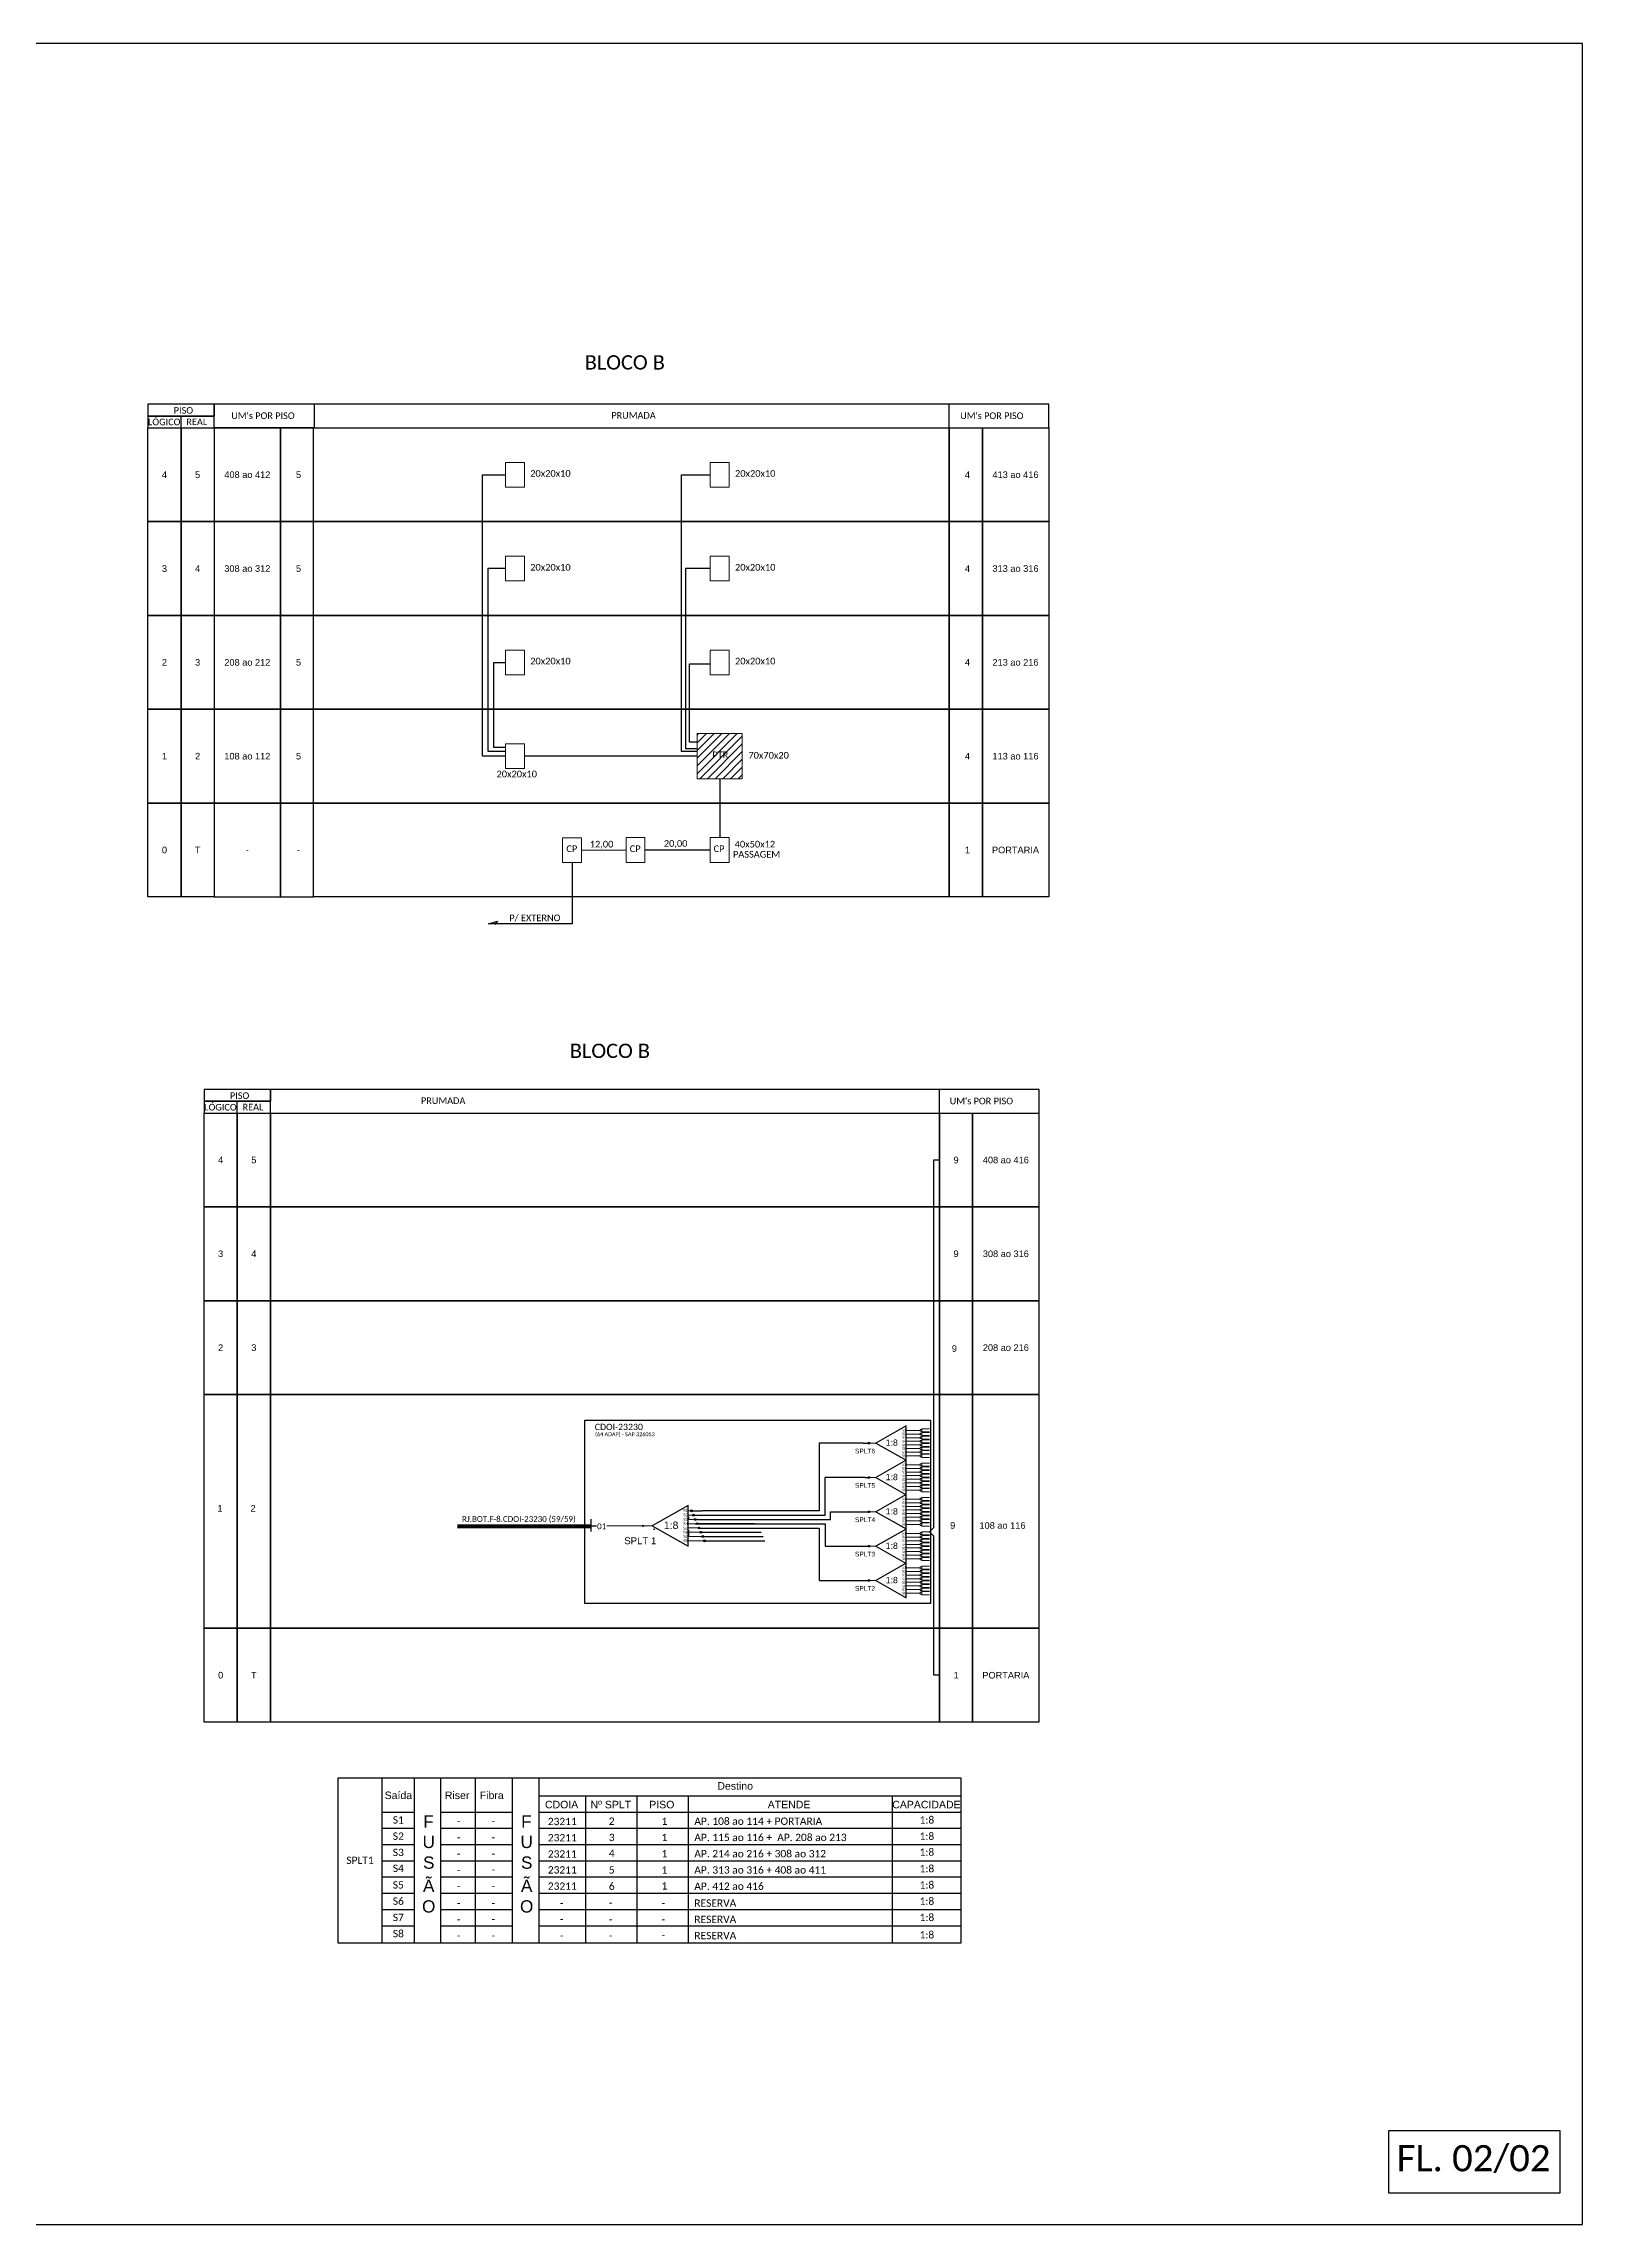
# Model space of a CAD drawing. Extents: x -89 to 749, y 35 to 1299.
# Drawn here: x 330 to 749, y 35 to 629 of the extents above; entities that cross this region are included whole.
import ezdxf
from ezdxf.enums import TextEntityAlignment as Align

# ---------------------------------------------------------------- set-up
doc = ezdxf.new("R2010")
doc.units = 0
doc.styles.add('ARIAL', font='arial.ttf')
doc.styles.get("Standard").update_dxf_attribs({"font": 'arial.ttf'})
doc.styles.add('WMF-Calibri0', font='calibri.ttf')
doc.linetypes.add('RESERVA', pattern='A,0.5,-0.15,["RESERVA",Standard,S=0.18,R=0,X=0,Y=-0.1],-1.3', length=1.95)

# ---------------------------------------------------------------- blocks, each defined once
blk = doc.blocks.new('SPLT_1-8_SC-APC')
at = {"color": 1}
blk.add_lwpolyline([(-7.37, -2.1), (-17.04, -7.55), (-7.37, -13), (-7.37, -2.1)], dxfattribs=at)
at = {"color": 3, "lineweight": 0}
for points in [[(-2.99, -3.51), (-7.37, -3.51)], [(-7.37, -4.66), (-2.99, -4.66)], [(-7.37, -5.82), (-2.99, -5.82)], [(-2.41, -3.02), (-2.41, -4)], [(-2.41, -3.02), (0, -3.02)], [(-2.41, -4), (0, -4)], [(-2.41, -4.17), (-2.41, -5.16)], [(-2.41, -4.17), (0, -4.17)], [(-2.41, -5.16), (0, -5.16)], [(-2.41, -5.32), (-2.41, -6.31)], [(-2.41, -5.32), (0, -5.32)], [(-2.41, -6.31), (0, -6.31)], [(-2.41, -6.48), (-2.41, -7.46)], [(-2.41, -6.48), (0, -6.48)], [(-7.37, -6.97), (-2.99, -6.97)], [(-7.37, -8.12), (-2.99, -8.12)], [(-7.37, -9.28), (-2.99, -9.28)], [(-7.37, -10.43), (-2.99, -10.43)], [(-7.37, -11.58), (-2.99, -11.58)], [(-2.41, -7.46), (0, -7.46)], [(-2.41, -7.63), (-2.41, -8.62)], [(-2.41, -7.63), (0, -7.63)], [(-2.41, -8.62), (0, -8.62)], [(-2.41, -8.78), (-2.41, -9.77)], [(-2.41, -8.78), (0, -8.78)], [(-2.41, -9.77), (0, -9.77)], [(-2.41, -9.94), (-2.41, -10.92)], [(-2.41, -9.94), (0, -9.94)], [(-2.41, -10.92), (0, -10.92)], [(-2.41, -11.09), (-2.41, -12.08)], [(-2.41, -11.09), (0, -11.09)], [(-2.41, -12.08), (0, -12.08)]]:
    blk.add_lwpolyline(points, dxfattribs=at)
for points in [[(-2.99, -3.22), (-2.41, -3.22), (-2.41, -3.8), (-2.99, -3.8)], [(-2.99, -4.38), (-2.41, -4.38), (-2.41, -4.95), (-2.99, -4.95)], [(-2.99, -5.53), (-2.41, -5.53), (-2.41, -6.1), (-2.99, -6.1)], [(-2.99, -6.68), (-2.41, -6.68), (-2.41, -7.26), (-2.99, -7.26)], [(-2.99, -7.84), (-2.41, -7.84), (-2.41, -8.41), (-2.99, -8.41)], [(-2.99, -8.99), (-2.41, -8.99), (-2.41, -9.56), (-2.99, -9.56)], [(-2.99, -10.14), (-2.41, -10.14), (-2.41, -10.72), (-2.99, -10.72)], [(-2.99, -11.3), (-2.41, -11.3), (-2.41, -11.87), (-2.99, -11.87)]]:
    blk.add_lwpolyline(points, close=True, dxfattribs=at)
at = {"color": 1, "lineweight": 0}
blk.add_lwpolyline([(-17.04, -7.55), (-19.26, -7.55)], dxfattribs=at)
at = {"color": 1, "style": 'ARIAL'}
for s, height, p in [('1:8', 2, (-13.91, -8.4)), ('S1', 0.75, (-8.74, -3.78)), ('S2', 0.75, (-8.74, -4.97)), ('S3', 0.75, (-8.74, -6.18)), ('S4', 0.75, (-8.74, -7.36)), ('S5', 0.75, (-8.74, -8.57)), ('S6', 0.75, (-8.74, -9.69)), ('S7', 0.75, (-8.74, -10.78)), ('S8', 0.75, (-8.74, -11.9))]:
    blk.add_text(s, height=height, dxfattribs=at).set_placement(p)
blk = doc.blocks.new('SPLT_1-8_DIV_DIR')
h = blk.add_hatch(color=3)
h.dxf.hatch_style = 1
edge = h.paths.add_edge_path()
edge.add_arc((12.77, 4.04), 0.242, 0, 360)
h = blk.add_hatch(color=3)
h.dxf.hatch_style = 1
edge = h.paths.add_edge_path()
edge.add_arc((13.27, 2.88), 0.242, 0, 360)
h = blk.add_hatch(color=3)
h.dxf.hatch_style = 1
edge = h.paths.add_edge_path()
edge.add_arc((13.77, 1.73), 0.242, 0, 360)
h = blk.add_hatch(color=3)
h.dxf.hatch_style = 1
edge = h.paths.add_edge_path()
edge.add_arc((14.27, 0.58), 0.242, 0, 360)
h = blk.add_hatch(color=3)
h.dxf.hatch_style = 1
edge = h.paths.add_edge_path()
edge.add_arc((14.77, -0.58), 0.242, 0, 360)
h = blk.add_hatch(color=3)
h.dxf.hatch_style = 1
edge = h.paths.add_edge_path()
edge.add_arc((15.27, -1.73), 0.242, 0, 360)
h = blk.add_hatch(color=3)
h.dxf.hatch_style = 1
edge = h.paths.add_edge_path()
edge.add_arc((15.77, -2.88), 0.242, 0, 360)
h = blk.add_hatch(color=3)
h.dxf.hatch_style = 1
edge = h.paths.add_edge_path()
edge.add_arc((16.27, -4.04), 0.242, 0, 360)
at = {"color": 1, "lineweight": 0}
blk.add_lwpolyline([(2.22, 0), (0, 0)], dxfattribs=at)
at = {"color": 1}
blk.add_lwpolyline([(11.89, 5.45), (2.22, 0), (11.89, -5.45), (11.89, 5.45)], dxfattribs=at)
at = {"color": 7, "lineweight": 0}
for points in [[(12.77, 4.04), (11.89, 4.04)], [(11.89, 2.88), (13.27, 2.88)], [(11.89, 1.73), (13.77, 1.73)], [(11.89, 0.58), (14.27, 0.58)], [(11.89, -0.58), (14.77, -0.58)], [(11.89, -1.73), (15.27, -1.73)], [(11.89, -2.88), (15.77, -2.88)], [(11.89, -4.04), (16.27, -4.04)]]:
    blk.add_lwpolyline(points, dxfattribs=at)
at = {"color": 3}
for centre in [(12.77, 4.04), (13.27, 2.88), (13.77, 1.73), (14.27, 0.58), (14.77, -0.58), (15.27, -1.73), (15.77, -2.88), (16.27, -4.04)]:
    blk.add_circle(centre, 0.242, dxfattribs=at)
at = {"color": 1, "style": 'ARIAL'}
for s, height, p in [('1:8', 2, (5.35, -0.85)), ('S1', 0.75, (10.52, 3.77)), ('S2', 0.75, (10.52, 2.58)), ('S3', 0.75, (10.52, 1.37)), ('S4', 0.75, (10.52, 0.19)), ('S5', 0.75, (10.52, -1.02)), ('S6', 0.75, (10.52, -2.14)), ('S7', 0.75, (10.52, -3.24)), ('S8', 0.75, (10.52, -4.36))]:
    blk.add_text(s, height=height, dxfattribs=at).set_placement(p)

msp = doc.modelspace()

# ---------------------------------------------------------------- hatches: boundary and pattern name
h = msp.add_hatch()
h.set_pattern_fill('ANSI31', color=1, scale=0.468271)
h.set_pattern_definition([(45, (-98.0938, 2525.7382), (-1.0512984, 1.0512984), [])])
h.paths.add_polyline_path([(520.34, 428.62), (520.34, 440.95), (508.01, 440.95), (508.01, 428.62)])
h.paths.add_polyline_path([(511.7, 433.79), (517.01, 433.79), (517.01, 436.5), (511.7, 436.5)], flags=24)
h = msp.add_hatch(color=3)
h.dxf.hatch_style = 1
edge = h.paths.add_edge_path()
edge.add_arc((554.81, 247.67), 0.22, 0, 360)
h = msp.add_hatch(color=3)
h.dxf.hatch_style = 1
edge = h.paths.add_edge_path()
edge.add_arc((554.81, 238.31), 0.22, 0, 360)
h = msp.add_hatch(color=3)
h.dxf.hatch_style = 1
edge = h.paths.add_edge_path()
edge.add_arc((554.81, 228.96), 0.22, 0, 360)
h = msp.add_hatch(color=3)
h.dxf.hatch_style = 1
edge = h.paths.add_edge_path()
edge.add_arc((493.24, 225.13), 0.32, 0, 360)
h = msp.add_hatch(color=3)
h.dxf.hatch_style = 1
edge = h.paths.add_edge_path()
edge.add_arc((554.81, 219.6), 0.22, 0, 360)
h = msp.add_hatch(color=3)
h.dxf.hatch_style = 1
edge = h.paths.add_edge_path()
edge.add_arc((554.81, 210.25), 0.22, 0, 360)

# ---------------------------------------------------------------- linework, layer by layer
at = {"color": 5}
for p, q in [((553.78, 238.31), (542.9, 238.31)), ((506.51, 229.23), (509.43, 229.23))]:
    msp.add_line(p, q, dxfattribs=at)
for p, q in [((410.27, 156.53), (579.87, 156.53)), ((410.27, 111.47), (410.27, 156.53)), ((422.16, 156.53), (422.16, 111.47)), ((430.95, 156.53), (430.95, 111.47)), ((438.16, 111.47), (438.16, 156.53)), ((447.59, 156.53), (447.59, 111.47)), ((457.64, 156.53), (457.64, 111.47)), ((464.86, 156.53), (464.86, 111.47)), ((579.87, 156.53), (579.87, 111.47)), ((464.86, 151.61), (579.87, 151.61)), ((477.58, 151.61), (477.58, 111.47)), ((491.6, 151.61), (491.6, 111.47)), ((505.58, 151.61), (505.58, 111.47)), ((561.15, 151.61), (561.15, 111.47)), ((422.16, 147.18), (430.95, 147.18)), ((422.16, 142.76), (430.95, 142.76)), ((438.16, 147.18), (457.64, 147.18)), ((438.16, 142.76), (457.64, 142.76)), ((464.86, 147.18), (579.87, 147.18)), ((464.86, 142.76), (579.87, 142.76)), ((422.16, 138.33), (430.95, 138.33)), ((438.16, 138.33), (457.64, 138.33)), ((464.86, 138.33), (579.87, 138.33)), ((422.16, 133.91), (430.95, 133.91)), ((438.16, 133.91), (457.64, 133.91)), ((464.86, 133.91), (579.87, 133.91)), ((422.16, 129.49), (430.95, 129.49)), ((422.16, 125.06), (430.95, 125.06)), ((438.16, 129.49), (457.64, 129.49)), ((438.16, 125.06), (457.64, 125.06)), ((464.86, 129.49), (579.87, 129.49)), ((464.86, 125.06), (579.87, 125.06)), ((422.16, 120.64), (430.95, 120.64)), ((438.16, 120.64), (457.64, 120.64)), ((464.86, 120.64), (579.87, 120.64)), ((422.16, 116.21), (430.95, 116.21)), ((438.16, 116.21), (457.64, 116.21)), ((464.86, 116.21), (579.87, 116.21)), ((579.87, 111.47), (410.27, 111.47))]:
    msp.add_line(p, q)
for points in [[(-89.32, 34.87), (749.25, 34.87), (749.25, 628.87), (-89.32, 628.87), (-89.32, 34.87)], [(376.45, 524.23), (603.82, 524.23), (603.82, 530.64), (376.45, 530.64), (376.45, 530.64), (376.45, 527.43)], [(403.81, 524.23), (403.81, 530.64)], [(576.71, 524.23), (576.71, 530.64)], [(367.42, 524.23), (367.42, 527.43)], [(382.72, 337.57), (382.72, 340.78)], [(391.76, 337.57), (601.21, 337.57), (601.21, 343.99), (391.76, 343.99), (391.76, 343.99), (391.76, 340.78)], [(574.08, 337.57), (574.08, 343.99)], [(505.66, 227.62), (505.66, 226.92)]]:
    msp.add_lwpolyline(points)
for points in [[(358.38, 527.43), (376.45, 527.43), (376.45, 530.64), (358.38, 530.64)], [(358.38, 524.23), (376.45, 524.23), (376.45, 527.43), (358.38, 527.43)], [(358.38, 524.23), (367.42, 524.23), (367.42, 498.67), (358.38, 498.67)], [(367.42, 524.23), (376.45, 524.23), (376.45, 498.67), (367.42, 498.67)], [(394.51, 524.23), (376.45, 524.23), (376.45, 498.67), (394.51, 498.67)], [(403.54, 524.23), (394.51, 524.23), (394.51, 498.67), (403.54, 498.67)], [(403.54, 524.23), (576.72, 524.23), (576.72, 498.67), (403.54, 498.67)], [(576.72, 524.23), (585.75, 524.23), (585.75, 498.67), (576.72, 498.67)], [(585.75, 524.23), (603.82, 524.23), (603.82, 498.67), (585.75, 498.67)], [(358.38, 498.67), (367.42, 498.67), (367.42, 473.12), (358.38, 473.12)], [(367.42, 498.67), (376.45, 498.67), (376.45, 473.12), (367.42, 473.12)], [(394.51, 498.67), (376.45, 498.67), (376.45, 473.12), (394.51, 473.12)], [(403.54, 498.67), (394.51, 498.67), (394.51, 473.12), (403.54, 473.12)], [(403.54, 498.67), (576.72, 498.67), (576.72, 473.12), (403.54, 473.12)], [(576.72, 498.67), (585.75, 498.67), (585.75, 473.12), (576.72, 473.12)], [(585.75, 498.67), (603.82, 498.67), (603.82, 473.12), (585.75, 473.12)], [(358.38, 473.12), (367.42, 473.12), (367.42, 447.56), (358.38, 447.56)], [(367.42, 473.12), (376.45, 473.12), (376.45, 447.56), (367.42, 447.56)], [(394.51, 473.12), (376.45, 473.12), (376.45, 447.56), (394.51, 447.56)], [(403.54, 473.12), (394.51, 473.12), (394.51, 447.56), (403.54, 447.56)], [(403.54, 473.12), (576.72, 473.12), (576.72, 447.56), (403.54, 447.56)], [(576.72, 473.12), (585.75, 473.12), (585.75, 447.56), (576.72, 447.56)], [(585.75, 473.12), (603.82, 473.12), (603.82, 447.56), (585.75, 447.56)], [(358.38, 447.56), (367.42, 447.56), (367.42, 422.01), (358.38, 422.01)], [(367.42, 447.56), (376.45, 447.56), (376.45, 422.01), (367.42, 422.01)], [(394.51, 447.56), (376.45, 447.56), (376.45, 422.01), (394.51, 422.01)], [(403.54, 447.56), (394.51, 447.56), (394.51, 422.01), (403.54, 422.01)], [(403.54, 447.56), (576.72, 447.56), (576.72, 422.01), (403.54, 422.01)], [(576.72, 447.56), (585.75, 447.56), (585.75, 422.01), (576.72, 422.01)], [(585.75, 447.56), (603.82, 447.56), (603.82, 422.01), (585.75, 422.01)], [(358.38, 422.01), (367.42, 422.01), (367.42, 396.45), (358.38, 396.45)], [(367.42, 422.01), (376.45, 422.01), (376.45, 396.45), (367.42, 396.45)], [(394.51, 422.01), (376.45, 422.01), (376.45, 396.45), (394.51, 396.45)], [(403.54, 422.01), (394.51, 422.01), (394.51, 396.45), (403.54, 396.45)], [(403.54, 422.01), (576.72, 422.01), (576.72, 396.45), (403.54, 396.45)], [(576.72, 422.01), (585.75, 422.01), (585.75, 396.45), (576.72, 396.45)], [(585.75, 422.01), (603.82, 422.01), (603.82, 396.45), (585.75, 396.45)], [(373.69, 340.78), (391.76, 340.78), (391.76, 343.99), (373.69, 343.99)], [(373.69, 337.57), (391.76, 337.57), (391.76, 340.78), (373.69, 340.78)], [(696.48, 60.44), (743.13, 60.44), (743.13, 43.4), (696.48, 43.4)]]:
    msp.add_lwpolyline(points, close=True)
at = {"color": 3}
for points in [[(455.79, 434.78), (449.52, 434.78), (449.52, 511.45), (455.79, 511.45)], [(508.01, 436.09), (503.81, 436.09), (503.81, 511.45), (511.59, 511.45)], [(455.79, 485.89), (451.03, 485.89), (451.03, 436.15), (455.79, 436.15)], [(511.59, 485.89), (504.9, 485.89), (504.9, 436.85), (508.01, 436.85)], [(455.79, 437.11), (452.65, 437.11), (452.65, 460.34), (455.79, 460.34)], [(508.01, 438.58), (505.97, 438.58), (505.97, 459.95), (511.59, 459.95)], [(508.01, 434.78), (460.96, 434.78)], [(574.08, 184.46), (572.57, 184.46), (572.57, 222.32), (571.34, 223.49), (572.57, 224.67), (572.57, 324.79), (574.08, 324.79)], [(480.58, 225.03), (479.19, 225.03)], [(493.56, 225.14), (483.4, 225.03)]]:
    msp.add_lwpolyline(points, dxfattribs=at)
at = {"color": 0, "lineweight": 0}
for points in [[(455.79, 514.81), (460.96, 514.81), (460.96, 508.08), (455.79, 508.08)], [(511.59, 514.81), (516.76, 514.81), (516.76, 508.08), (511.59, 508.08)], [(455.79, 489.26), (460.96, 489.26), (460.96, 482.53), (455.79, 482.53)], [(511.59, 489.26), (516.76, 489.26), (516.76, 482.53), (511.59, 482.53)], [(455.79, 463.7), (460.96, 463.7), (460.96, 456.97), (455.79, 456.97)], [(511.59, 463.7), (516.76, 463.7), (516.76, 456.97), (511.59, 456.97)], [(455.79, 438.15), (460.96, 438.15), (460.96, 431.42), (455.79, 431.42)], [(471.38, 412.52), (476.55, 412.52), (476.55, 405.79), (471.38, 405.79)], [(488.66, 412.59), (493.82, 412.59), (493.82, 405.86), (488.66, 405.86)], [(511.59, 412.59), (516.76, 412.59), (516.76, 405.86), (511.59, 405.86)]]:
    msp.add_lwpolyline(points, close=True, dxfattribs=at)
at = {"color": 1, "lineweight": 0}
msp.add_lwpolyline([(508.01, 440.95), (520.34, 440.95), (520.34, 428.62), (508.01, 428.62)], close=True, dxfattribs=at)
at = {"color": 1}
for points in [[(514.18, 428.62), (514.18, 412.59)], [(473.97, 405.79), (473.97, 389.13), (451.16, 389.13), (453.61, 389.86), (452.91, 388.93)], [(476.55, 409.16), (488.66, 409.23)], [(493.82, 409.23), (511.59, 409.23)], [(479.19, 223.57), (479.19, 226.98)], [(505.66, 223.99), (505.66, 222.38)]]:
    msp.add_lwpolyline(points, dxfattribs=at)
at = {"color": 7}
for points in [[(373.69, 337.57), (382.72, 337.57), (382.72, 312.02), (373.69, 312.02)], [(382.72, 337.57), (391.76, 337.57), (391.76, 312.02), (382.72, 312.02)], [(391.76, 337.57), (574.08, 337.57), (574.08, 312.02), (391.76, 312.02)], [(574.08, 337.57), (583.11, 337.57), (583.11, 312.02), (574.08, 312.02)], [(583.11, 337.57), (601.18, 337.57), (601.18, 312.02), (583.11, 312.02)], [(373.69, 312.02), (382.72, 312.02), (382.72, 286.46), (373.69, 286.46)], [(382.72, 312.02), (391.76, 312.02), (391.76, 286.46), (382.72, 286.46)], [(391.76, 312.02), (574.08, 312.02), (574.08, 286.46), (391.76, 286.46)], [(574.08, 312.02), (583.11, 312.02), (583.11, 286.46), (574.08, 286.46)], [(583.11, 312.02), (601.18, 312.02), (601.18, 286.46), (583.11, 286.46)], [(373.69, 286.46), (382.72, 286.46), (382.72, 260.91), (373.69, 260.91)], [(382.72, 286.46), (391.76, 286.46), (391.76, 260.91), (382.72, 260.91)], [(391.76, 286.46), (574.08, 286.46), (574.08, 260.91), (391.76, 260.91)], [(574.08, 286.46), (583.11, 286.46), (583.11, 260.91), (574.08, 260.91)], [(583.11, 286.46), (601.18, 286.46), (601.18, 260.91), (583.11, 260.91)], [(373.69, 260.91), (382.72, 260.91), (382.72, 197.24), (373.69, 197.24)], [(382.72, 260.91), (391.76, 260.91), (391.76, 197.24), (382.72, 197.24)], [(391.76, 260.91), (574.08, 260.91), (574.08, 197.24), (391.76, 197.24)], [(574.08, 260.91), (583.11, 260.91), (583.11, 197.24), (574.08, 197.24)], [(583.11, 260.91), (601.18, 260.91), (601.18, 197.24), (583.11, 197.24)], [(373.69, 197.24), (382.72, 197.24), (382.72, 171.68), (373.69, 171.68)], [(382.72, 197.24), (391.76, 197.24), (391.76, 171.68), (382.72, 171.68)], [(391.76, 197.24), (574.08, 197.24), (574.08, 171.68), (391.76, 171.68)], [(574.08, 197.24), (583.11, 197.24), (583.11, 171.68), (574.08, 171.68)], [(583.11, 197.24), (601.18, 197.24), (601.18, 171.68), (583.11, 171.68)]]:
    msp.add_lwpolyline(points, close=True, dxfattribs=at)
at = {"color": 1}
msp.add_lwpolyline([(477.42, 253.93), (571.66, 253.93), (571.66, 203.96), (477.42, 203.96)], close=True, dxfattribs=at)
at = {"color": 5}
for points in [[(553.27, 247.67), (541.29, 247.67), (541.29, 229.23), (509.43, 229.23)], [(553.27, 247.67), (554.81, 247.67)], [(542.9, 228.06), (542.9, 238.31)], [(553.78, 238.31), (554.81, 238.31)], [(506.27, 229.27), (506.26, 229.27)], [(507.02, 228.06), (542.9, 228.06)], [(507.52, 226.89), (544.33, 226.89), (544.33, 228.96), (554.81, 228.96)], [(507.52, 225.72), (542.9, 225.72), (542.9, 219.6), (554.81, 219.6)], [(523.78, 225.72), (508.03, 225.72)], [(508.54, 224.55), (541.29, 224.55)], [(541.29, 224.55), (541.29, 210.25), (554.59, 210.25)]]:
    msp.add_lwpolyline(points, dxfattribs=at)
at = {"color": 1, "const_width": 1.06}
msp.add_lwpolyline([(442.68, 225.03), (479.19, 225.03)], dxfattribs=at)
at = {"color": 8, "linetype": 'RESERVA', "ltscale": 4}
for points in [[(509.05, 223.38), (525.48, 223.38)], [(509.55, 222.21), (525.99, 222.21)], [(510.06, 221.04), (510.06, 221.04), (526.5, 221.04)]]:
    msp.add_lwpolyline(points, dxfattribs=at)
at = {"color": 3}
for centre in [(554.81, 247.67), (554.81, 238.31), (554.81, 228.96), (554.81, 219.6), (554.81, 210.25)]:
    msp.add_circle(centre, 0.22, dxfattribs=at)
at = {"color": 7}
for p in [(373.69, 312.02), (373.69, 286.46), (373.69, 260.91), (373.69, 197.24)]:
    msp.add_point(p, dxfattribs=at)
msp.add_point((496.33, 224.21))

# ---------------------------------------------------------------- block references
at = {"color": 3, "xscale": 0.8584968846274805, "yscale": 0.8584968846274805, "zscale": 0.8584968846274805}
for p in [(571.34, 254.15), (571.34, 244.79), (571.34, 235.44), (571.34, 226.08), (571.34, 216.73)]:
    msp.add_blockref('SPLT_1-8_SC-APC', p, dxfattribs=at)
at = {"xscale": 1.014587227287022, "yscale": 1.014587227287022, "zscale": 1.014587227287022}
msp.add_blockref('SPLT_1-8_DIV_DIR', (493.56, 225.14), dxfattribs=at)

# ---------------------------------------------------------------- texts
at = {"style": 'WMF-Calibri0'}
for s, height, p in [('BLOCO B', 3.902, (477.4, 540.09)), ('     PISO', 1.795, (362.26, 528.07)), ('  LÓGICO', 1.795, (357.15, 524.92)), ('    REAL', 1.795, (366.33, 524.96)), ("UM's POR PISO", 1.795, (381.1, 526.62)), ('PRUMADA', 1.795, (484.64, 526.71)), ("UM's POR PISO", 1.795, (579.7, 526.62)), ('20x20x10', 1.808, (462.56, 510.89)), ('20x20x10', 1.808, (518.36, 510.89)), ('20x20x10', 1.808, (462.56, 485.33)), ('20x20x10', 1.808, (518.36, 485.33)), ('20x20x10', 1.808, (462.56, 459.78)), ('20x20x10', 1.808, (518.36, 459.78)), ('PTR', 1.808, (512.16, 434.25)), ('70x70x20', 1.808, (522.01, 434.12)), ('20x20x10', 1.808, (453.39, 429.02)), ('CP', 1.808, (472.41, 408.67)), ('12,00', 1.808, (478.79, 409.91)), ('CP', 1.808, (489.68, 408.67)), ('20,00', 1.808, (498.97, 410.1)), ('CP', 1.808, (512.53, 408.67)), ('40x50x12', 1.808, (518.27, 409.91)), ('PASSAGEM', 1.808, (517.79, 407.14)), ('P/ EXTERNO', 1.808, (456.83, 389.84)), ('BLOCO B', 3.902, (473.34, 352.57)), ('  LÓGICO', 1.795, (372.46, 338.27)), ('     PISO', 1.795, (377.56, 341.41)), ('    REAL', 1.795, (381.64, 338.31)), ('PRUMADA', 1.795, (432.78, 340.05)), ("UM's POR PISO", 1.795, (576.84, 339.96)), ('01', 1.561, (480.79, 224.22)), ('-', 2, (442.62, 143.69)), ('-', 2, (452.05, 143.69)), ('23211', 1.999, (467.35, 143.61)), ('2', 2, (483.97, 143.69)), ('1', 2, (498.34, 143.69)), ('AP. 108 ao 114 + PORTARIA', 1.9988, (507.27, 143.69)), ('-', 2, (442.62, 139.27)), ('-', 2, (452.05, 139.27)), ('23211', 1.999, (467.35, 139.19)), ('23211', 1.999, (467.35, 134.77)), ('4', 2, (483.97, 134.93)), ('3', 2, (483.97, 139.27)), ('1', 2, (498.34, 139.27)), ('1', 2, (498.34, 134.84)), ('AP. 115 ao 116 +  AP. 208 ao 213 ', 1.9988, (507.27, 139.27)), ('AP. 214 ao 216 + 308 ao 312', 1.9988, (507.27, 134.84)), ('-', 2, (442.62, 134.84)), ('-', 2, (442.62, 130.42)), ('-', 2, (452.05, 134.84)), ('-', 2, (452.05, 130.5)), ('23211', 1.999, (467.35, 130.43)), ('5', 2, (483.97, 130.42)), ('1', 2, (498.34, 130.42)), ('AP. 313 ao 316 + 408 ao 411', 1.9988, (507.27, 130.42)), ('-', 2, (442.62, 125.99)), ('-', 2, (452.05, 125.99)), ('23211', 1.999, (467.35, 126)), ('6', 2, (483.97, 125.99)), ('1', 2, (498.34, 126.08)), ('AP. 412 ao 416', 1.9988, (507.27, 125.99)), ('-', 2, (442.62, 121.38)), ('-', 2, (452.05, 121.38)), ('-', 2, (470.67, 121.38)), ('-', 2, (483.97, 121.46)), ('-', 2, (498.34, 121.38)), ('RESERVA', 1.999, (507.27, 121.38)), ('RESERVA', 1.999, (507.27, 116.95)), ('-', 2, (442.62, 116.95)), ('-', 2, (442.62, 112.53)), ('-', 2, (452.05, 117.04)), ('-', 2, (452.05, 112.53)), ('-', 2, (470.67, 117.04)), ('-', 2, (470.67, 112.53)), ('-', 2, (483.97, 116.95)), ('-', 2, (483.97, 112.53)), ('-', 2, (498.34, 116.95)), ('-', 2, (498.34, 112.61)), ('RESERVA', 1.999, (507.27, 112.53))]:
    msp.add_text(s, height=height, dxfattribs=at).set_placement(p)
at = {"style": 'ARIAL'}
for s, height, p in [('4', 1.8, (362.9, 511.45)), ('5', 1.8, (371.93, 511.45)), ('408 ao 412', 1.795, (385.48, 511.45)), ('5', 1.8, (399.43, 511.45)), ('4', 1.8, (581.7, 511.45)), ('413 ao 416', 1.795, (594.78, 511.45)), ('3', 1.8, (362.9, 485.89)), ('4', 1.8, (371.93, 485.89)), ('308 ao 312', 1.795, (385.48, 485.89)), ('5', 1.8, (399.43, 485.89)), ('4', 1.8, (581.7, 485.89)), ('313 ao 316', 1.795, (594.78, 485.89)), ('2', 1.8, (362.9, 460.34)), ('3', 1.8, (371.93, 460.34)), ('208 ao 212', 1.795, (385.48, 460.34)), ('5', 1.8, (399.43, 460.34)), ('4', 1.8, (581.7, 460.34)), ('213 ao 216', 1.795, (594.78, 460.34)), ('1', 1.8, (362.9, 434.78)), ('2', 1.8, (371.93, 434.78)), ('108 ao 112', 1.795, (385.48, 434.78)), ('5', 1.8, (399.43, 434.78)), ('4', 1.8, (581.7, 434.78)), ('113 ao 116', 1.795, (594.78, 434.78)), ('0', 1.8, (362.9, 409.23)), ('T', 1.8, (371.93, 409.23)), ('1', 1.8, (581.7, 409.23)), ('PORTARIA', 1.795, (594.78, 409.23)), ('-', 1.8, (385.48, 409.23)), ('-', 1.8, (399.43, 409.23)), ('Destino', 2.051, (518.4, 154.3)), ('Saída', 2.051, (426.64, 151.74)), ('Riser', 2.051, (442.64, 151.74)), ('Fibra', 2.051, (452.07, 151.74)), ('CDOIA', 2.051, (471.11, 149.22)), ('Nº SPLT', 2.051, (484.53, 149.22)), ('PISO', 2.051, (498.42, 149.22)), ('ATENDE', 2.051, (533.08, 149.22)), ('CAPACIDADE', 2.051, (570.51, 149.22))]:
    msp.add_text(s, height=height, dxfattribs=at).set_placement(p, align=Align.MIDDLE_CENTER)
at = {"color": 7, "style": 'ARIAL'}
for s, height, p in [('4', 1.8, (378.21, 324.79)), ('5', 1.8, (387.24, 324.79)), ('9', 1.8, (578.6, 324.79)), ('408 ao 416', 1.795, (592.15, 324.79)), ('3', 1.8, (378.21, 299.24)), ('4', 1.8, (387.24, 299.24)), ('9', 1.8, (578.6, 299.24)), ('308 ao 316', 1.795, (592.15, 299.24)), ('2', 1.8, (378.21, 273.68)), ('3', 1.8, (387.24, 273.68)), ('9', 1.8, (578.13, 273.42)), ('208 ao 216', 1.795, (592.15, 273.68)), ('1', 1.8, (378.02, 229.92)), ('2', 1.8, (387.05, 229.92)), ('9', 1.8, (577.68, 225.24)), ('108 ao 116', 1.795, (591.23, 225.24)), ('0', 1.8, (378.21, 184.46)), ('T', 1.8, (387.24, 184.46)), ('1', 1.8, (578.6, 184.46)), ('PORTARIA', 1.795, (592.15, 184.46))]:
    msp.add_text(s, height=height, dxfattribs=at).set_placement(p, align=Align.MIDDLE_CENTER)
at = {"color": 1, "style": 'WMF-Calibri0'}
for s, height, p in [('CDOI-23230', 1.717, (480.15, 251.22)), ('RJ.BOT.F-8.CDOI-23230 (59/59)', 1.5609, (443.98, 226.22)), ('FL. 02/02', 7.131, (698.65, 49.33))]:
    msp.add_text(s, height=height, dxfattribs=at).set_placement(p)
msp.add_text('(64 ADAP) - SAP 326053', height=1.0731, dxfattribs=at).set_placement((488.36, 249.56), align=Align.CENTER)
at = {"style": 'ARIAL'}
for s, p in [('SPLT6', (553.79, 244.86)), ('SPLT5', (553.79, 235.51)), ('SPLT4', (553.79, 226.15)), ('SPLT3', (553.79, 216.8)), ('SPLT2', (553.79, 207.44))]:
    msp.add_text(s, height=1.288, dxfattribs=at).set_placement(p, align=Align.CENTER)
at = {"color": 7, "style": 'ARIAL'}
msp.add_text('SPLT 1', height=1.873, dxfattribs=at).set_placement((488.18, 220.14))
at = {"linetype": 'Continuous', "style": 'ARIAL'}
for s, p in [('F', (433.39, 142.94)), ('F', (460.08, 142.94)), ('U', (433.22, 137.37)), ('U', (459.91, 137.37)), ('S', (433.36, 131.74)), ('S', (460.05, 131.74)), ('Ã', (433.34, 125.44)), ('Ã', (460.03, 125.44)), ('O', (433.08, 119.81)), ('O', (459.77, 119.81))]:
    msp.add_text(s, height=3.34, dxfattribs=at).set_placement(p)
at = {"lineweight": 0, "style": 'WMF-Calibri0', "flags": 8}
for tag, p, s in [('S1', (425.11, 144.04), 'S1'), ('1:8', (568.64, 144.04), '1:8'), ('S2', (425.11, 139.62), 'S2'), ('S3', (425.11, 135.19), 'S3'), ('1:8', (568.64, 139.62), '1:8'), ('1:8', (568.64, 135.28), '1:8'), ('SPLT1', (412.46, 133.04), 'XX'), ('S4', (425.11, 130.86), 'S4'), ('1:8', (568.64, 130.77), '1:8'), ('S5', (425.11, 126.34), 'S5'), ('1:8', (568.64, 126.34), '1:8'), ('S6', (425.11, 121.92), 'S6'), ('S7', (425.11, 117.49), 'S7'), ('1:8', (568.64, 121.92), '1:8'), ('1:8', (568.64, 117.49), '1:8'), ('S8', (425.11, 113.07), 'S8'), ('1:8', (568.64, 112.75), '1:8')]:
    msp.add_attdef(tag, p, s, height=1.999, dxfattribs=at)

doc.saveas('drawing.dxf')
